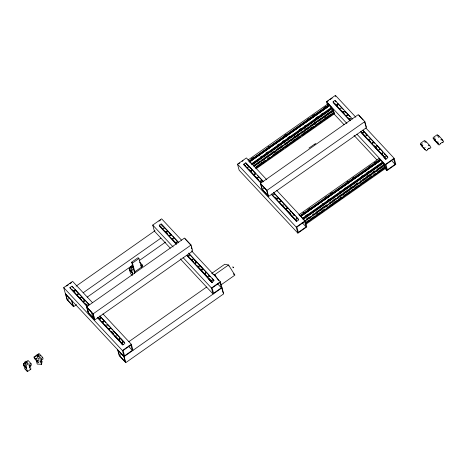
<?xml version="1.0" encoding="UTF-8"?>
<svg xmlns="http://www.w3.org/2000/svg" width="467" height="467" viewBox="0 0 467 467"><rect width="100%" height="100%" fill="white"/><g stroke="black" fill="none" stroke-linecap="round" stroke-linejoin="round"><path stroke-width="0.7" d="M27.302 371.02L27.716 371.037M37.588 356.117L38.084 355.673L38.446 356.064M37.693 356.099L38.066 355.766L38.341 356.058M81.357 297.683C81.888 296.971 79.402 297.654 80.067 297.771M100.621 318.331C100.831 316.865 99.862 319.148 99.22 318.015M107.042 325.213C107.573 324.495 105.081 325.178 105.746 325.295M116.528 334.851L116.12 335.458M119.739 338.295L119.161 338.949M173.823 238.824C174.354 238.112 171.862 238.795 172.533 238.906M193.087 259.465C193.787 258.87 190.425 259.22 192.036 259.897M205.661 273.131L205.509 273.44M208.994 275.991L208.58 276.598L207.821 276.47M258.362 177.676C258.893 176.964 256.401 177.647 257.066 177.758M284.041 205.2C284.572 204.488 282.086 205.171 282.751 205.282M293.533 214.843L293.118 215.45M296.743 218.282L296.329 218.889M337.839 104.375C337.839 105.822 335.826 104.053 336.73 105.273M350.828 118.816C351.359 118.098 348.867 118.787 349.532 118.898M363.524 131.898C363.449 133.364 361.417 131.501 362.497 132.914M370.086 139.458C370.617 138.74 368.13 139.429 368.796 139.54M376.507 146.34L376.367 145.657L375.953 146.264M382.666 153.123L382.508 153.427M385.999 155.978L385.252 156.649M425.198 147.56L424.678 147.712M426.137 142.347L425.595 142.441M440.387 143.848L439.155 145.05L438.834 144.846M328.213 104.445L328.067 103.797L328.85 104.573M379.222 159.107L379.076 158.465L379.858 159.235M99.71 318.739L100.189 318.395M166.491 232.356L166.97 232.011M192.176 259.88L192.655 259.535M201.808 270.2L202.45 269.774M276.715 198.732L277.194 198.387M343.496 112.349L343.975 111.998M30.787 367.109L30.367 365.398M36.263 360.506L37.243 364.079L41.581 364.283L42.141 361.178M37.979 354.716L37.407 354.727L37.611 355.101M29.806 367.996L29.1 365.223L29.841 367.903M41.68 361.324L40.973 358.545L41.709 361.224M78.1 294.385C79.151 293.404 75.695 294.216 76.897 294.467M84.299 301.116L83.546 301.162L83.669 301.618M109.984 328.64L109.231 328.686L109.354 329.147M170.192 235.596C171.955 234.802 168.698 234.983 169.363 235.602M199.462 266.488C200.506 265.46 197.22 266.4 198.212 266.429M255.099 174.378C256.155 173.397 252.694 174.209 253.896 174.454M286.983 208.626L286.23 208.679L286.353 209.134M159.346 225.561L159.381 226.127L176.275 244.223M243.902 164.366L243.92 164.979L260.808 183.076M74.043 291.134L74.504 290.871M83.675 301.454L84.229 301.221M109.354 328.978L109.914 328.745M251.042 171.126L251.509 170.864M260.674 181.447L261.228 181.208M286.359 208.971L286.913 208.731M424.439 141.986L425.7 141.18L429.862 145.64M437.159 136.171L438.42 135.366L442.582 139.826L442.815 140.911M256.033 168.803L334.372 113.761L334.22 113.119M305.85 224.3L385.38 168.424L385.228 167.781M25.743 362.55C27.43 361.779 24.389 362.159 26.578 362.643M25.848 362.631L26.45 362.59M77.726 294.455L77.878 294.152L77.989 294.531M30.501 369.163L30.127 369.228M103.697 322.043C104.97 320.835 101.427 321.751 102.577 321.991M119.464 339.182L119.616 338.873L119.727 339.258M122.745 342.556L122.938 342.696M243.908 164.361L245.496 165.762M261.275 181.19L260.545 181.155L260.674 181.61M296.539 219.111L296.726 219.251M372.794 143.153C374.686 142.283 371.428 142.493 372.047 143.118M38.096 359.351L38.592 359M40.203 357.874L40.693 357.524M362.771 133.072L362.643 132.61L363.326 132.669M378.865 150.03L379.379 149.872M329.107 105.729L328.499 104.532M380.115 160.391L380.004 159.977M254.731 174.448L254.883 174.138L254.994 174.524M103.411 321.979L103.563 321.675L103.674 322.055M347.197 115.582C348.954 114.789 345.703 114.975 346.362 115.594M202.369 269.932L201.697 269.827L201.82 270.282M280.416 201.972C282.173 201.178 278.922 201.359 279.581 201.977M290.06 211.93L290.322 211.399L290.468 211.936M93.633 315.832L93.347 316.317L93.669 316.369M77.353 294.426L77.808 294.338M254.352 174.413L254.807 174.325M346.818 115.553L347.273 115.466M119.085 339.153L119.54 339.065M276.762 190.454L305.12 220.844L306.79 226.892L297.888 233.15L239.174 170.227L237.505 164.18L246.407 157.928L266.809 179.789M327.455 104.993L326.532 101.631L335.434 95.373L355.831 117.235M238.725 163.777L239.834 162.995M242.064 161.43L243.173 160.648M327.192 101.619L328.301 100.837M329.971 99.664L332.2 98.099M76.535 304.636L73.57 306.72L67.05 299.726L63.716 287.631L72.618 281.373L92.519 302.704M170.327 248.193L154.408 231.13L152.738 225.082L161.64 218.825L181.546 240.155M66.6 286.055L68.27 284.882M69.939 283.708L71.609 282.535M158.961 221.16L160.63 219.986M247.936 160.099L328.062 103.802M251.45 158.762L253.231 157.507M268.064 147.082L269.255 146.253M284.683 135.407L286.464 134.157M307.233 119.564L308.424 118.729M312.575 115.81L314.355 114.555M323.853 107.883L325.633 106.634M249.431 160.73L328.902 104.649M248.87 161.611L328.996 105.314M248.975 161.629L329.095 105.338L329.48 105.775L249.956 161.652M249.285 161.961L329.404 105.67M249.606 161.973L329.673 105.472M76.063 286.172L154.997 230.71M260.545 156.924L261.73 156.089M265.886 153.17L267.667 151.921M277.164 145.249L278.945 143.999M282.506 141.495L283.691 140.66M287.847 137.742L289.628 136.492M299.119 129.82L300.9 128.571M304.461 126.067L305.651 125.232M315.739 118.145L318.115 116.476M321.08 114.392L322.86 113.142M251.404 163.899L331.471 107.398M252.034 163.946L331.663 108.087L332.107 108.566M251.853 164.717L331.973 108.42M251.929 164.822L329.679 110.194M330.864 109.36L332.049 108.531M252.174 164.723L331.109 109.26M253.85 165.33L255.63 164.08M259.191 161.576L260.376 160.741M264.532 157.823L266.902 156.159M270.463 153.655L272.839 151.985M275.804 149.901L277.585 148.652M281.146 146.148L282.337 145.313M287.678 141.559L288.863 140.725M292.424 138.226L294.8 136.557M297.765 134.473L299.545 133.223M303.702 130.305L306.078 128.635M309.639 126.131L310.824 125.296M314.384 122.798L316.76 121.128M320.321 118.624L321.506 117.795M325.662 114.87L328.032 113.207M331.593 110.702L332.784 109.868L333.397 110.784L333.298 110.428L253.768 166.305M255.945 163.923L258.916 161.839M261.286 160.169L263.662 158.5M267.223 156.001L269.599 154.332M272.565 152.248L274.345 150.993M277.906 148.494L280.871 146.41M283.843 144.326L286.808 142.237M289.184 140.573L291.554 138.903M294.525 136.819L298.086 134.315M300.456 132.646L302.832 130.982M305.803 128.892L308.769 126.808M311.145 125.138L315.295 122.22M317.075 120.971L320.047 118.887M322.417 117.217L324.793 115.547M327.758 113.463L331.319 110.965M254.34 166.118L261.462 161.109M262.652 160.28L283.422 145.681M284.607 144.852L316.655 122.331M317.846 121.496L333.275 110.656M258.023 163.742L259.804 162.493M262.769 160.409L265.741 158.325M267.521 157.07L271.082 154.571M273.452 152.902L276.423 150.818M279.984 148.313L282.354 146.644M284.73 144.98L287.695 142.89M290.667 140.806L293.632 138.722M295.413 137.473L298.973 134.969M301.939 132.885L304.315 131.215M306.691 129.552L310.251 127.047M312.621 125.378L315.593 123.294M319.154 120.79L320.934 119.54M323.9 117.456L326.865 115.372M328.651 114.117L332.212 111.619M259.249 164.378L261.625 162.709M275.869 152.697L277.649 151.448M281.805 148.529L283.586 147.28M287.147 144.776L288.332 143.941M292.488 141.022L294.864 139.353M298.425 136.854L299.61 136.02M303.766 133.101L305.546 131.852M309.107 129.347L312.073 127.263M315.038 125.179L316.819 123.924M320.38 121.426L321.57 120.591M325.721 117.672L328.097 116.003M331.658 113.499L332.843 112.67M256.009 166.719L258.975 164.635M261.351 162.965L264.912 160.467M267.287 158.798L269.657 157.128M272.629 155.044L276.19 152.546M277.97 151.29L280.936 149.207M283.901 147.123L286.872 145.039M289.242 143.369L291.618 141.699M294.584 139.615L298.15 137.111M300.52 135.448L304.081 132.943M305.862 131.694L308.833 129.61M311.203 127.94L313.579 126.271M317.14 123.773L320.105 121.683M322.481 120.019L326.042 117.515M327.822 116.265L330.788 114.181M67.353 299.785L65.894 294.496L71.603 300.614L73.056 305.903L67.353 299.785L69.723 298.121M255.612 167.851L333.952 112.81L334.174 113.043M255.589 168.079L261.526 163.911M262.711 163.076L278.735 151.816M279.926 150.981L283.487 148.483M284.672 147.648L300.695 136.387M301.88 135.553L322.656 120.959M323.841 120.124L334.051 113.166L333.952 112.81M256.307 167.793L261.035 164.39M262.833 163.205L266.377 160.636M268.77 159.037L272.308 156.468M273.516 155.698L278.84 151.88M280.042 151.115L282.99 148.961M284.794 147.776L288.927 144.788M290.725 143.608L294.268 141.04M297.257 139.02L300.801 136.452M302.003 135.681L305.546 133.113M306.749 132.348L310.888 129.359M312.686 128.18L316.229 125.605M319.212 123.592L322.755 121.023M323.964 120.252L327.507 117.684M328.692 116.849L332.848 113.93M83.179 292.745L160.928 238.117M134.718 273.423L131.636 262.215L138.115 257.661L138.933 258.537L141.443 267.638M134.957 272.197L132.447 263.09L138.933 258.537M87.218 297.129L132.324 265.437M139.446 260.434L165.563 242.081M132.336 275.477L130.608 273.627L129.149 268.583L130.923 267.334M140.882 265.53L142.067 264.701L139.627 262.086M308.991 148.074L314.723 144.099M314.746 144.245L315.89 143.451M141.303 267.042L142.482 266.213L142.067 264.701M260.393 183.403L358.323 114.602L364.844 121.589L366.513 127.637L268.583 196.444L262.063 189.456L260.393 183.403L266.92 190.396L268.583 196.444M135.196 271.525L140.876 267.533M86.605 306.854L184.529 238.047L191.056 245.041L192.719 251.088L94.795 319.895L88.269 312.902L86.605 306.854L93.126 313.847L94.795 319.895M262.366 189.514L260.907 184.22L266.616 190.338L268.07 195.632L262.366 189.514L264.736 187.845M266.92 190.396L364.844 121.589M93.126 313.847L191.056 245.041M30.612 367.949L30.945 369.14L27.401 371.627L24.809 368.842L23.35 363.805L25.125 362.555M26.31 361.727L28.084 360.477L31.009 363.618L31.423 365.13L30.244 365.959M39.205 361.692L38.096 362.468L34.424 358.539L34.009 357.027L39.018 353.507L42.684 357.442L43.098 358.954L41.989 359.736M94.013 316.679L92.863 317.49L91.468 312.405L86.996 307.619L88.397 312.697L94.281 319.078L92.822 313.789L87.113 307.671L88.572 312.96M29.824 364.447L31.009 363.618M38.096 362.468L37.675 360.956L38.79 360.174M41.575 358.224L42.684 357.442M211.633 273.475L224.75 264.258L228.526 264.993L234.895 275.139L221.189 284.771M298.944 214.762L379.064 158.471M212.929 274.257L214.82 274.625L228.526 264.993M303.048 213.005L304.233 212.17M307.8 209.671L310.17 208.002M325.009 197.576L326.194 196.741M330.35 193.823L332.13 192.573M346.969 182.148L348.154 181.313M352.311 178.394L354.091 177.145M368.924 166.719L370.115 165.884M374.265 162.965L376.046 161.716M299.843 215.807L379.91 159.311M300.474 215.859L380.103 160L380.488 160.438L322.919 200.886M300.293 216.624L380.412 160.333M321.734 201.721L300.964 216.314L380.547 160.473M286.621 210.179L296.673 221.405L298.676 219.928L296.066 216.828M383.535 156.427L385.929 159.101L387.931 157.624L384.329 153.456M305.616 215.76L307.397 214.505M322.236 204.085L323.421 203.25M327.577 200.331L329.358 199.076M339.445 191.99L340.636 191.155M344.197 188.65L345.382 187.822M361.405 176.561L362.59 175.726M366.747 172.808L368.527 171.558M382.479 162.061L302.353 218.358M303.042 218.609L382.572 162.732L382.712 163.24M303.141 218.626L382.671 162.75L383.716 163.613L383.249 162.89M302.861 219.379L382.981 163.082M128.845 341.686L206.595 287.059M303.182 219.385L383.302 163.094M315.54 212.485L317.321 211.236M320.882 208.731L323.252 207.068M332.154 200.81L334.53 199.14M337.495 197.056L339.276 195.807M343.432 192.889L345.212 191.639M349.369 188.721L351.739 187.051M354.114 185.381L356.49 183.712M360.051 181.214L361.236 180.379M365.392 177.46L367.768 175.79M371.329 173.286L373.699 171.623M376.671 169.539L378.451 168.283M382.012 165.785L383.197 164.95M306.364 219L309.329 216.916M312.295 214.832L314.075 213.582M317.636 211.078L320.607 208.994M322.977 207.325L326.538 204.826M328.914 203.157L331.29 201.487M334.255 199.403L336.036 198.154M339.597 195.65L342.562 193.566M345.533 191.482L348.499 189.398M350.875 187.728L353.245 186.059M356.216 183.975L357.996 182.725M362.147 179.807L364.523 178.137M367.494 176.053L370.459 173.963M373.425 171.879L375.205 170.63M378.766 168.126L381.737 166.042M304.776 220.967L384.306 165.09L384.522 165.324M297.888 233.15L296.218 227.102L305.12 220.844M394.148 158.295L395.812 164.343L386.909 170.601L385.246 164.547L394.148 158.295L365.784 127.9M304.753 221.195L323.152 208.27M324.343 207.436L384.405 165.446L384.306 165.09M308.436 218.825L310.812 217.155M314.968 214.236L316.153 213.401M319.714 210.897L322.09 209.234M324.46 207.564L327.431 205.48M330.397 203.396L332.773 201.726M336.923 198.808L338.703 197.559M341.675 195.469L344.045 193.805M346.421 192.135L349.386 190.051M352.357 187.968L355.323 185.878M358.884 183.379L360.664 182.124M363.63 180.04L366.005 178.376M368.381 176.707L371.942 174.203M374.312 172.533L377.283 170.449M380.844 167.951L382.625 166.696M191.493 250.82L220.354 281.747L223.687 293.842L125.757 362.649L122.43 350.548L131.332 344.296L102.968 313.9M180.28 258.858L213.115 294.047L211.452 287.999L220.354 281.747M310.257 219.041L312.633 217.371M316.194 214.867L318.57 213.203M320.94 211.533L323.316 209.864M326.877 207.36L328.062 206.531M332.218 203.612L334.594 201.942M338.155 199.438L340.525 197.769M343.496 195.685L345.276 194.435M348.837 191.931L350.022 191.096M354.179 188.178L356.554 186.514M360.115 184.01L362.485 182.34M365.457 180.256L367.237 179.007M370.798 176.503L371.983 175.668M377.324 171.914L378.509 171.085M382.07 168.581L384.446 166.912L385.059 167.828L384.96 167.472L305.436 223.349M306.422 221.802L309.393 219.718M312.359 217.628L315.324 215.544M317.7 213.88L320.076 212.211M323.637 209.706L324.822 208.872M328.978 205.953L331.348 204.289M334.319 202.199L337.285 200.115M340.25 198.031L342.031 196.782M345.592 194.278L348.563 192.194M350.933 190.524L353.309 188.855M356.87 186.356L359.246 184.687M362.211 182.603L365.772 180.099M367.552 178.849L370.524 176.765M373.489 174.681L375.27 173.426M378.83 170.928L381.796 168.844M306.008 223.162L384.347 168.114M308.5 221.621L311.448 219.467M313.246 218.287L317.385 215.299M319.183 214.114L322.726 211.545M325.709 209.525L329.253 206.957M330.461 206.192L333.998 203.624M335.207 202.859L339.34 199.87M341.143 198.685L344.681 196.117M347.67 194.097L350.618 191.949M352.416 190.764L355.959 188.195M357.167 187.425L361.3 184.442M363.098 183.257L367.237 180.268M369.631 178.668L372.578 176.52M374.376 175.335L383.856 168.593M119.54 355.714L118.081 350.425L123.79 356.537L125.249 361.832L119.54 355.714L121.916 354.044M421.059 144.361L422.197 143.562M306.124 226.909L298.337 232.379L296.878 227.085L304.671 221.615L306.124 226.909L302.149 222.642M395.152 164.355L387.359 169.83L385.905 164.536L393.693 159.066L395.152 164.355L391.667 160.625M132.336 350.355L124.549 355.831L123.09 350.536L130.877 345.066L132.336 350.355L128.355 346.094M221.358 287.806L213.571 293.282L212.111 287.987L219.904 282.512L221.358 287.806L217.377 283.539M433.773 138.547L434.911 137.747M222.018 287.795L124.094 356.601L65.38 293.679M429.693 148.576L430.93 147.619L429.844 145.797M442.412 142.762L443.65 141.805L442.564 139.983M337.478 105.308L337.717 104.958L337.828 105.338M343.986 112.144L343.379 111.969L343.508 112.43M251.52 171.004L250.919 170.829L251.042 171.29M166.982 232.152L166.38 231.976L166.503 232.438M74.516 291.017L73.914 290.842L74.037 291.297M132.103 267.825C133.136 267.089 130.941 266.902 131.676 267.807M277.205 198.528L276.598 198.352L276.721 198.814M382.374 153.147L382.788 152.54L382.934 153.077M192.667 259.675L192.065 259.5L192.188 259.961M195.79 263.166C197.681 262.296 194.424 262.507 195.043 263.125M100.201 318.541L99.599 318.366L99.722 318.821M26.724 361.686L26.876 362.001M25.422 368.697L25.469 369.058M245.642 163.129L255.834 173.706M161.103 224.271L171.798 235.386M122.377 342.533L122.751 342.504M335.078 100.773L336.147 101.824M363.063 132.862L363.402 132.482L363.507 132.862M205.206 273.207L205.784 272.547L205.929 273.084M112.74 332.066L113.318 331.412L113.463 331.949M378.83 149.767L379.578 149.101L379.724 149.633M87.055 304.542L86.337 304.116L86.488 304.647M438.151 135.529L437.316 134.636L433.113 137.59L433.195 138.804M425.431 141.343L424.596 140.45L420.393 143.404L420.481 144.624M442.261 142.225L440.188 143.807M429.547 148.045L427.468 149.621M428.461 148.366L428.076 148.208M176.333 242.554L176.012 242.297L176.135 242.758M122.039 342.375L122.949 341.733L123.095 342.27M39.934 358.638L39.596 358.872M41.114 364.05L41.335 363.723M332.416 108.899L332.708 108.951L332.241 108.227M333.076 111.28L333.456 111.35M380.856 160.806C380.85 159.889 380.967 160.701 382.426 161.985M383.6 163.829L384.032 164.086M337.641 105.145L336.964 105.087M372.958 142.99L372.275 142.931M280.492 201.849L279.809 201.797M170.274 235.473L169.591 235.421M195.959 262.997L195.276 262.944M103.493 321.862L102.81 321.804M434.911 139.236L435.349 138.997L435.53 139.651M276.569 198.755C274.97 198.008 278.198 197.874 277.626 198.177M166.351 232.373C164.752 231.632 167.98 231.498 167.408 231.801M99.57 318.763L99.179 317.875M233.296 267.76C234.265 268.28 232.146 265.805 232.975 267.352M234.189 274.59L233.78 273.831L234.014 274.374M299.102 214.849L299.738 215.532M426.114 150.666L426.435 150.87L427.638 149.609M433.977 139.738L438.139 144.198M421.123 145.056L425.472 149.977L425.332 149.539M421.257 145.552L425.419 150.012M358.831 115.413L363.116 120.001M352.433 118.997L335.049 100.364L333.018 101.724L350.355 120.562M362.865 130.176L387.721 156.871M337.641 103.423L343.105 109.278M345.09 111.409L350.057 116.727M362.97 130.567L367.938 135.891M368.93 136.959L374.89 143.346M376.881 145.476L382.345 151.331M344.798 111.467L345.79 112.535M365.661 133.825L367.15 135.424M384.037 153.52L385.03 154.583M335.248 103.995L337.734 106.657M341.71 110.912L344.191 113.574M348.166 117.836L350.647 120.492M361.079 131.671L364.062 134.87M368.031 139.125L370.518 141.787M374.493 146.043L376.974 148.704M380.949 152.966L383.43 155.628M360.787 131.741L385.625 158.354M350.063 120.778L333.175 102.676L333.269 101.87M360.991 132.488L385.83 159.101M326.532 101.631L346.928 123.492M356.881 134.157L385.246 164.547M329.702 105.478L331.418 107.322M332.271 108.233L333.35 109.949L333.099 109.71M383.279 162.895L384.359 164.612L384.108 164.372M328.955 104.853L328.57 104.439L329.095 105.338M330.367 106.365L331.704 108.578M331.523 107.603L331.138 107.188L331.663 108.087M379.963 159.516L379.578 159.101L380.103 160M382.146 161.851L382.531 162.265M384.545 166.27L384.983 166.988L384.574 165.4M384.481 167.379L384.837 167.676M333.671 113.545L344.121 124.742M354.068 135.407L376.957 159.936M384.919 168.464L386.909 170.601M249.576 161.775L251.299 163.619M301.448 217.359L302.307 218.282M263.674 181.832L245.794 162.668L243.762 164.028L261.1 182.866M273.609 192.48L298.448 219.093L298.255 219.543M257.323 175.306L263.283 181.692M273.715 192.871L277.194 196.595M278.186 197.664L295.074 215.76M246.103 163.66L248.088 165.785M254.054 172.177L255.046 173.239M277.894 197.722L279.879 199.853M285.343 205.708L287.333 207.838M292.797 213.693L294.286 215.293M248.975 169.492L251.958 172.685M255.431 176.409L258.414 179.602M274.806 197.167L277.783 200.361M281.262 204.091L284.24 207.284M288.215 211.539L290.702 214.201M295.167 218.994L296.662 220.593M271.531 194.044L296.37 220.657M271.239 194.254L296.574 221.405M237.505 164.18L296.218 227.102M185.043 238.865L190.752 244.982M178.645 242.449L161.255 223.816L159.224 225.17L176.567 244.013M188.575 253.091L213.909 280.241L213.717 280.69M172.79 236.454L178.75 242.84M189.182 254.019L193.151 258.28M194.149 259.343L210.541 276.908M212.03 278.507L214.014 280.632M161.57 224.802L163.555 226.933M169.515 233.319L171.004 234.919M193.852 259.407L195.842 261.532M200.81 266.855L202.795 268.986M208.755 275.372L209.747 276.441M211.919 280.037L213.407 281.636M159.475 225.316L160.963 226.909M164.939 231.171L167.419 233.833M171.891 238.619L173.876 240.75M190.764 258.846L193.747 262.045M197.22 265.77L200.203 268.963M204.178 273.218L206.659 275.88M210.635 280.142L212.123 281.735M186.998 255.186L211.831 281.805M187.203 255.934L212.036 282.553M152.738 225.082L173.14 246.944M183.093 257.609L211.452 287.999M141.507 265.168L142.482 266.213M131.636 262.215L132.447 263.09M129.149 268.583L132.079 271.718L132.494 273.23L129.563 270.095L132.219 272.833L132.71 274.619M89.39 304.747L72 286.119L69.922 287.678M99.815 315.925L124.677 342.626M72.111 286.51L73.599 288.11M75.088 289.709L88.502 304.081M99.926 316.322L105.886 322.709M107.871 324.839L112.839 330.163M114.327 331.757L119.791 337.612M120.79 338.68L124.759 342.936L124.812 343.496L122.885 344.85L114.742 335.767M74.796 289.768L76.781 291.898M81.252 296.691L83.739 299.353M107.579 324.904L108.572 325.966M114.036 331.821L115.524 333.42M120.492 338.738L122.979 341.4M72.204 289.744L75.181 292.937M78.164 296.131L81.643 299.861M84.62 303.054L87.603 306.247M98.035 317.426L100.516 320.088M104.491 324.343L106.972 327.005M110.948 331.266L113.93 334.46M117.404 338.184L120.387 341.377M69.922 287.684L87.808 306.848M97.743 317.49L122.576 344.109M87.02 306.527L70.009 287.999M97.445 317.706L122.78 344.856M63.716 287.631L122.43 350.548M125.757 362.649L119.237 355.656L117.567 349.608M34.009 357.027L37.675 360.956M23.35 363.805L26.28 366.939L26.695 368.451L23.764 365.317M23.823 365.276L26.421 368.054L27.401 371.627M368.901 140.088L369.87 141.174M373.483 145.202L382.578 155.359L380.628 153.153M202.083 271.327L212.141 282.547L209.333 279.225M111.391 332.025L113.306 334.162M374.4 146.153L376.32 148.313M377.739 149.907L379.665 152.073M385.929 159.101L383.565 156.427L385.929 159.101L384.072 156.894M287.042 210.588L292.342 216.536M293.416 217.628L296.673 221.405L293.305 217.616L296.673 221.405L293.871 218.077M202.526 271.759L212.141 282.547L208.883 278.776M112.284 332.953L113.271 334.063M115.197 336.222L122.885 344.85L121.951 343.741M380.255 152.686L382.619 155.359L380.809 153.17M286.72 210.144L288.139 211.755M292.891 217.126L296.673 221.405M202.655 271.829L204.079 273.434M208.819 278.799L212.141 282.547L209.274 279.278M111.537 332.025L113.428 334.162M114.824 335.738L119.103 340.577M121.461 343.245L122.885 344.85L121.455 343.216M375.433 147.111L376.384 148.202M381.16 153.649L382.59 155.283M287.608 211.049L290.468 214.318M203.104 272.232L205.935 275.466M119.552 341.05L115.752 336.707L120.019 341.581M118.25 339.486L119.178 340.554M381.749 154.139L382.66 155.219M303.789 219.875L304.011 220.196M343.233 112.273C341.844 111.695 345.072 111.444 344.407 111.788M286.084 208.982C284.695 208.405 287.923 208.148 287.258 208.498M260.399 181.459C259.01 180.881 262.238 180.624 261.573 180.974M250.767 171.132C249.378 170.56 252.606 170.303 251.941 170.653M188.475 255.712C189.053 256.815 190.016 254.737 189.876 255.881M175.866 242.601C174.471 242.029 177.705 241.772 177.04 242.122M109.08 328.99C107.69 328.412 110.924 328.161 110.253 328.505M83.4 301.466C82.005 300.888 85.239 300.637 84.574 300.981M73.768 291.145C72.379 290.567 75.607 290.311 74.942 290.661M382.175 161.967L382.671 162.75M383.792 164.53L384.283 165.318M332.679 109.85L333.596 111.496M333.438 112.249L333.934 113.037M214.82 274.625L218.562 280.591M229.023 265.992L228.433 265.472M428.163 145.196L428.706 145.103L428.887 145.757M441.601 139.942C441.91 139.125 440.305 139.417 441.064 140.036M439.033 137.187C439.359 136.346 437.731 136.685 438.495 137.28M438.099 142.4C438.414 141.519 436.785 141.921 437.556 142.499M422.81 145.465C423.096 144.496 421.532 145.068 422.273 145.558M364.54 121.531L366 126.826M366.881 135.874C367.266 135.488 364.902 135.915 365.585 136.101M341.196 108.35C341.587 107.965 339.217 108.391 339.9 108.578M335.434 95.373L335.802 96.722M333.566 110.737L334.004 112.331L333.66 111.736M274.415 194.733C274.8 194.348 272.436 194.774 273.119 194.961M248.73 167.209C249.121 166.824 246.751 167.25 247.434 167.437M221.714 287.736L223.173 293.025M202.719 269.646C203.11 269.255 200.74 269.687 201.423 269.873M191.295 246.967L191.844 248.952M188.435 255.572L188.58 256.109M164.197 228.357C164.582 227.972 162.218 228.398 162.901 228.585M131.332 344.296L132.996 350.343M71.906 300.672L73.57 306.72M40.763 361.306L41.581 364.283M40.039 359.724L40.775 362.404M35.895 356.111L35.188 356.531M39.094 356.385A1.208 0.998 -15.4 0 1 39.339 357.716A1.208 0.998 -15.4 0 1 37.774 358.166A1.208 0.998 -15.4 0 1 37.255 356.916M27.226 363.057A1.208 0.998 -15.4 0 1 27.471 364.388A1.208 0.998 -15.4 0 1 25.901 364.844A1.208 0.998 -15.4 0 1 25.381 363.589M132.908 267.334A1.208 0.998 -15.4 0 1 131.332 267.982A1.208 0.998 -15.4 0 1 130.719 266.704A1.208 0.998 -15.4 0 1 132.295 266.056M132.78 266.342A1.208 0.998 -15.4 0 1 132.932 266.564M133.369 269.004A1.208 0.998 -15.4 0 1 131.793 269.652A1.208 0.998 -15.4 0 1 131.18 268.367M88.555 304.957A0.701 0.362 -43 0 1 88.065 304.642A0.701 0.362 -43 0 1 88.917 303.947A0.701 0.362 -43 0 1 88.963 304.624M23.829 363.781L24.261 363.799L23.846 363.735M25.883 365.982L26.315 365.953L25.883 365.982M28.691 364.015L29.123 363.986L28.691 364.015M36.152 358.615L36.578 358.592L36.152 358.615M36.677 355.667L37.109 355.685L36.695 355.62M37.459 355.545C38.218 356.852 38.568 354.319 37.459 355.545M40.115 355.831L40.541 355.848L40.133 355.784M129.633 268.56L130.06 268.583L129.645 268.513M131.385 267.001C132.149 268.303 132.5 265.77 131.385 267.001M131.624 267.48C132.196 268.461 132.459 266.558 131.624 267.48M131.688 270.761L132.114 270.737L131.688 270.761M214.697 274.905L215.345 275.816L214.697 274.905M438.04 143.708L433.773 138.775L437.999 143.696M421.17 145.079L421.059 144.589L421.164 145.068M438.192 144.163L438.052 143.737L438.192 144.163M37.407 356.531A1.208 0.998 -15.4 0 0 39.076 355.358A1.208 0.998 -15.4 0 0 37.179 354.809A1.208 0.998 -15.4 0 0 37.407 356.531M25.533 363.203A1.208 0.998 -15.4 0 0 27.203 362.03A1.208 0.998 -15.4 0 0 25.311 361.481A1.208 0.998 -15.4 0 0 25.533 363.203"/></g></svg>
